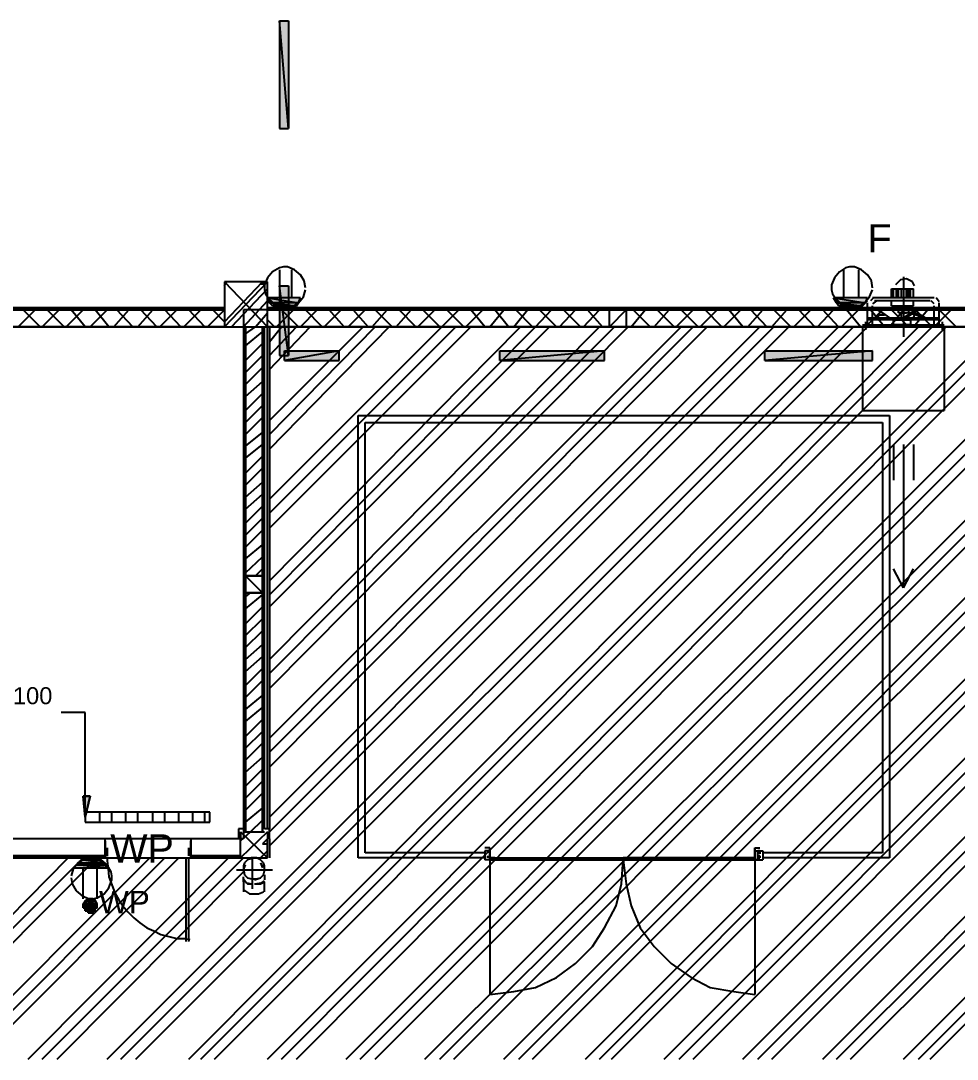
# Model space of a CAD drawing. Header units: millimetres. Extents: x 5 to 415, y 48 to 251.
# Drawn here: x 34.92 to 51.49, y 58.42 to 76.8 of the extents above; entities that cross this region are included whole.
import ezdxf

# ---------------------------------------------------------------- set-up
doc = ezdxf.new("R2010")
doc.units = ezdxf.units.MM
for name, color, linetype in [('H', 7, 'Continuous'), ('P', 7, 'Continuous'), ('T', 7, 'Continuous')]:
    doc.layers.add(name, color=color, linetype=linetype)

msp = doc.modelspace()

# ---------------------------------------------------------------- hatches: boundary and pattern name
at = {"layer": 'H', "linetype": 'Continuous'}
for points in [[(39.493, 74.895), (39.493, 76.8), (39.67, 76.8), (39.67, 74.895), (39.493, 74.895)], [(39.493, 70.873), (39.493, 72.09), (39.67, 72.09), (39.67, 70.873), (39.493, 70.873)], [(39.335, 71.79), (39.282, 71.878), (39.882, 71.878), (39.829, 71.79), (39.335, 71.79)], [(49.354, 71.79), (49.318, 71.878), (49.918, 71.878), (49.865, 71.79), (49.354, 71.79)], [(39.37, 71.755), (39.335, 71.79), (39.829, 71.79), (39.793, 71.755), (39.37, 71.755)], [(39.493, 71.72), (39.458, 71.755), (39.758, 71.755), (39.705, 71.72), (39.493, 71.72)], [(49.407, 71.755), (49.354, 71.79), (49.865, 71.79), (49.83, 71.755), (49.407, 71.755)], [(49.495, 71.72), (49.442, 71.755), (49.742, 71.755), (49.706, 71.72), (49.495, 71.72)], [(39.582, 70.785), (39.582, 70.944), (40.552, 70.944), (40.552, 70.785), (39.582, 70.785)], [(43.392, 70.785), (43.392, 70.944), (45.261, 70.944), (45.261, 70.785), (43.392, 70.785)], [(48.084, 70.785), (48.084, 70.944), (49.989, 70.944), (49.989, 70.785), (48.084, 70.785)], [(36.072, 62.706), (36.019, 63.077), (36.16, 63.077), (36.072, 62.706)], [(47.96, 62.054), (47.96, 62.107), (48.013, 62.107), (48.013, 62.054), (47.96, 62.054)], [(47.96, 61.983), (47.96, 62.018), (48.013, 62.018), (48.013, 61.983), (47.96, 61.983)], [(35.86, 61.807), (35.895, 61.86), (36.407, 61.86), (36.442, 61.807), (35.86, 61.807)], [(35.895, 61.86), (35.948, 61.895), (36.371, 61.895), (36.407, 61.86), (35.895, 61.86)], [(35.948, 61.895), (35.983, 61.93), (36.318, 61.93), (36.371, 61.895), (35.948, 61.895)], [(36.019, 61.172), (36.072, 61.207), (36.23, 61.207), (36.283, 61.172), (36.019, 61.172)], [(36.072, 61.207), (36.107, 61.26), (36.195, 61.26), (36.23, 61.207), (36.072, 61.207)], [(36.019, 61.136), (36.019, 61.172), (36.283, 61.172), (36.283, 61.136), (36.019, 61.136)], [(36.019, 61.083), (36.019, 61.136), (36.283, 61.136), (36.283, 61.083), (36.019, 61.083)], [(36.072, 61.048), (36.072, 61.083), (36.23, 61.083), (36.23, 61.048), (36.072, 61.048)], [(36.107, 60.995), (36.107, 61.048), (36.195, 61.048), (36.195, 60.995), (36.107, 60.995)]]:
    msp.add_hatch(color=256, dxfattribs=at).paths.add_polyline_path(points)

# ---------------------------------------------------------------- linework, layer by layer
at = {"layer": 'P'}
for points in [[(39.652, 74.895), (39.493, 76.8)], [(39.493, 76.8), (39.493, 74.895)], [(39.652, 74.895), (39.493, 76.8)], [(39.493, 76.8), (39.652, 76.8)], [(39.652, 76.8), (39.652, 74.895)], [(39.493, 74.895), (39.652, 74.895)], [(39.493, 72.425), (39.37, 72.355)], [(39.493, 72.425), (39.37, 72.355)], [(39.564, 72.443), (39.493, 72.425)], [(39.564, 72.443), (39.493, 72.425)], [(39.635, 72.443), (39.564, 72.443)], [(39.635, 72.443), (39.564, 72.443)], [(39.758, 72.39), (39.635, 72.443)], [(39.758, 72.39), (39.635, 72.443)], [(49.512, 72.425), (49.407, 72.355)], [(49.512, 72.425), (49.407, 72.355)], [(49.583, 72.443), (49.512, 72.425)], [(49.583, 72.443), (49.512, 72.425)], [(49.671, 72.443), (49.583, 72.443)], [(49.671, 72.443), (49.583, 72.443)], [(49.795, 72.39), (49.671, 72.443)], [(49.795, 72.39), (49.671, 72.443)], [(39.282, 72.249), (39.229, 72.125)], [(39.282, 72.249), (39.229, 72.125)], [(39.37, 72.355), (39.282, 72.249)], [(39.37, 72.355), (39.282, 72.249)], [(39.493, 72.39), (39.493, 71.896)], [(39.705, 72.39), (39.705, 71.896)], [(39.864, 72.302), (39.758, 72.39)], [(39.864, 72.302), (39.758, 72.39)], [(39.934, 72.196), (39.864, 72.302)], [(39.934, 72.196), (39.864, 72.302)], [(49.318, 72.249), (49.265, 72.125)], [(49.318, 72.249), (49.265, 72.125)], [(49.407, 72.355), (49.318, 72.249)], [(49.407, 72.355), (49.318, 72.249)], [(49.477, 72.39), (49.477, 71.896)], [(49.742, 72.39), (49.742, 71.896)], [(49.9, 72.302), (49.795, 72.39)], [(49.9, 72.302), (49.795, 72.39)], [(49.971, 72.196), (49.9, 72.302)], [(49.971, 72.196), (49.9, 72.302)], [(50.535, 72.267), (50.535, 71.208)], [(38.523, 72.178), (39.282, 71.385)], [(38.523, 71.385), (39.282, 72.178)], [(38.523, 71.473), (39.194, 72.178)], [(38.523, 72.108), (38.559, 72.178)], [(39.282, 72.178), (38.523, 72.178)], [(38.523, 72.178), (38.523, 71.385)], [(38.647, 71.385), (39.282, 72.055)], [(39.229, 72.143), (39.158, 72.143)], [(39.158, 72.143), (39.229, 72.143)], [(39.229, 72.125), (39.229, 72.037)], [(39.229, 72.125), (39.229, 72.037)], [(39.282, 71.385), (39.282, 72.178)], [(39.652, 70.873), (39.493, 72.108)], [(39.493, 72.108), (39.493, 70.873)], [(39.652, 70.873), (39.493, 72.108)], [(39.493, 72.108), (39.652, 72.108)], [(39.652, 72.108), (39.652, 70.873)], [(39.952, 72.073), (39.934, 72.196)], [(39.952, 72.073), (39.934, 72.196)], [(49.265, 72.125), (49.265, 72.037)], [(49.265, 72.125), (49.265, 72.037)], [(49.989, 72.073), (49.971, 72.196)], [(49.989, 72.073), (49.971, 72.196)], [(50.324, 71.896), (50.324, 72.055)], [(50.324, 72.055), (50.712, 72.055)], [(50.359, 71.896), (50.359, 72.055)], [(50.483, 72.214), (50.394, 72.125)], [(50.412, 71.896), (50.412, 72.055)], [(50.447, 71.896), (50.447, 72.055)], [(50.588, 72.231), (50.483, 72.214)], [(50.5, 71.896), (50.5, 72.055)], [(50.694, 72.178), (50.588, 72.231)], [(50.588, 71.896), (50.588, 72.055)], [(50.624, 71.896), (50.624, 72.055)], [(50.659, 71.896), (50.659, 72.055)], [(50.729, 72.108), (50.694, 72.178)], [(50.712, 71.896), (50.712, 72.055)], [(50.712, 71.896), (50.712, 72.055)], [(39.229, 72.037), (39.247, 71.967)], [(39.229, 72.037), (39.247, 71.967)], [(39.247, 71.967), (39.317, 71.861)], [(39.247, 71.967), (39.317, 71.861)], [(39.864, 71.896), (39.282, 71.896)], [(39.282, 71.896), (39.829, 71.808)], [(39.282, 71.896), (39.829, 71.808)], [(39.317, 71.808), (39.282, 71.896)], [(39.864, 71.896), (39.282, 71.896)], [(39.299, 71.878), (39.388, 71.79)], [(39.829, 71.808), (39.917, 71.914)], [(39.829, 71.808), (39.917, 71.914)], [(39.829, 71.808), (39.864, 71.896)], [(39.917, 71.914), (39.952, 72.037)], [(39.917, 71.914), (39.952, 72.037)], [(49.265, 72.037), (49.283, 71.967)], [(49.265, 72.037), (49.283, 71.967)], [(49.283, 71.967), (49.354, 71.861)], [(49.283, 71.967), (49.354, 71.861)], [(49.9, 71.896), (49.301, 71.896)], [(49.301, 71.896), (49.865, 71.808)], [(49.301, 71.896), (49.865, 71.808)], [(49.354, 71.808), (49.301, 71.896)], [(49.9, 71.896), (49.301, 71.896)], [(49.318, 71.878), (49.424, 71.79)], [(49.848, 71.808), (49.936, 71.914)], [(49.848, 71.808), (49.936, 71.914)], [(49.865, 71.808), (49.9, 71.896)], [(49.936, 71.914), (49.989, 72.037)], [(49.936, 71.914), (49.989, 72.037)], [(50.006, 71.896), (49.953, 71.843)], [(51.082, 71.896), (49.989, 71.896)], [(51.17, 71.826), (51.118, 71.896)], [(38.523, 71.72), (26.529, 71.72)], [(26.529, 71.684), (38.523, 71.684)], [(38.523, 71.684), (32.632, 71.684)], [(34.872, 71.385), (35.172, 71.684)], [(35.26, 71.385), (34.96, 71.684)], [(35.295, 71.385), (35.595, 71.684)], [(35.683, 71.385), (35.384, 71.684)], [(35.719, 71.385), (36.019, 71.684)], [(36.054, 71.385), (35.807, 71.684)], [(36.142, 71.385), (36.442, 71.684)], [(36.477, 71.385), (36.23, 71.684)], [(36.565, 71.385), (36.83, 71.684)], [(36.901, 71.385), (36.618, 71.684)], [(36.989, 71.385), (37.253, 71.684)], [(37.324, 71.385), (37.042, 71.684)], [(37.377, 71.385), (37.677, 71.684)], [(37.747, 71.385), (37.465, 71.684)], [(37.8, 71.385), (38.1, 71.684)], [(38.171, 71.385), (37.888, 71.684)], [(38.223, 71.385), (38.523, 71.684)], [(38.523, 71.473), (38.312, 71.684)], [(38.858, 71.385), (39.282, 71.843)], [(393.982, 71.684), (38.858, 71.684)], [(38.858, 71.684), (38.858, 62.318)], [(51.647, 71.72), (39.282, 71.72)], [(39.282, 71.684), (51.647, 71.684)], [(45.332, 71.684), (39.282, 71.684)], [(39.317, 71.861), (39.423, 71.773)], [(39.317, 71.861), (39.423, 71.773)], [(39.829, 71.808), (39.317, 71.808)], [(39.829, 71.808), (39.317, 71.808)], [(39.317, 71.808), (39.793, 71.755)], [(39.317, 71.808), (39.793, 71.755)], [(39.37, 71.755), (39.317, 71.808)], [(39.793, 71.755), (39.37, 71.755)], [(39.793, 71.755), (39.37, 71.755)], [(39.37, 71.755), (39.74, 71.755)], [(39.37, 71.755), (39.74, 71.755)], [(39.441, 71.755), (39.37, 71.755)], [(39.388, 71.79), (39.458, 71.737)], [(39.423, 71.773), (39.564, 71.72)], [(39.423, 71.773), (39.564, 71.72)], [(39.74, 71.755), (39.441, 71.755)], [(39.74, 71.755), (39.441, 71.755)], [(39.441, 71.755), (39.705, 71.72)], [(39.441, 71.755), (39.705, 71.72)], [(39.493, 71.72), (39.441, 71.755)], [(39.441, 71.385), (39.74, 71.684)], [(39.458, 71.737), (39.546, 71.72)], [(39.705, 71.72), (39.493, 71.72)], [(39.705, 71.72), (39.493, 71.72)], [(39.493, 71.72), (39.617, 71.72)], [(39.493, 71.72), (39.617, 71.72)], [(39.582, 71.72), (39.493, 71.72)], [(39.829, 71.385), (39.529, 71.684)], [(39.546, 71.72), (39.635, 71.72)], [(39.564, 71.72), (39.635, 71.72)], [(39.564, 71.72), (39.635, 71.72)], [(39.617, 71.72), (39.582, 71.72)], [(39.617, 71.72), (39.705, 71.72)], [(39.635, 71.72), (39.705, 71.737)], [(39.635, 71.72), (39.705, 71.737)], [(39.635, 71.72), (39.723, 71.737)], [(39.705, 71.737), (39.829, 71.808)], [(39.705, 71.737), (39.829, 71.808)], [(39.705, 71.72), (39.74, 71.755)], [(39.723, 71.737), (39.811, 71.79)], [(39.74, 71.755), (39.793, 71.755)], [(39.793, 71.755), (39.829, 71.808)], [(39.811, 71.79), (39.864, 71.843)], [(39.864, 71.385), (40.164, 71.684)], [(40.252, 71.385), (39.952, 71.684)], [(40.287, 71.385), (40.587, 71.684)], [(40.64, 71.385), (40.375, 71.684)], [(40.711, 71.385), (41.01, 71.684)], [(41.063, 71.385), (40.799, 71.684)], [(41.134, 71.385), (41.398, 71.684)], [(41.487, 71.385), (41.187, 71.684)], [(41.557, 71.385), (41.822, 71.684)], [(41.91, 71.385), (41.61, 71.684)], [(41.945, 71.385), (42.245, 71.684)], [(42.333, 71.385), (42.033, 71.684)], [(42.369, 71.385), (42.668, 71.684)], [(42.757, 71.385), (42.457, 71.684)], [(42.792, 71.385), (43.092, 71.684)], [(43.127, 71.385), (42.88, 71.684)], [(43.215, 71.385), (43.462, 71.684)], [(43.55, 71.385), (43.303, 71.684)], [(43.639, 71.385), (43.886, 71.684)], [(43.974, 71.385), (43.674, 71.684)], [(44.027, 71.385), (44.309, 71.684)], [(44.397, 71.385), (44.097, 71.684)], [(44.45, 71.385), (44.732, 71.684)], [(44.82, 71.385), (44.521, 71.684)], [(44.873, 71.385), (45.156, 71.684)], [(45.208, 71.385), (44.944, 71.684)], [(45.632, 71.684), (45.332, 71.385)], [(45.332, 71.385), (45.332, 71.684)], [(45.332, 71.684), (45.632, 71.684)], [(45.332, 71.385), (45.332, 71.684)], [(45.632, 71.684), (45.632, 71.385)], [(51.647, 71.684), (45.632, 71.684)], [(45.632, 71.684), (45.632, 71.385)], [(45.72, 71.385), (45.967, 71.684)], [(46.055, 71.385), (45.755, 71.684)], [(46.126, 71.385), (46.39, 71.684)], [(46.478, 71.385), (46.179, 71.684)], [(46.514, 71.385), (46.814, 71.684)], [(46.902, 71.385), (46.602, 71.684)], [(46.937, 71.385), (47.237, 71.684)], [(47.325, 71.385), (47.025, 71.684)], [(47.36, 71.385), (47.66, 71.684)], [(47.696, 71.385), (47.449, 71.684)], [(47.784, 71.385), (48.048, 71.684)], [(48.119, 71.385), (47.837, 71.684)], [(48.207, 71.385), (48.472, 71.684)], [(48.542, 71.385), (48.242, 71.684)], [(48.595, 71.385), (48.895, 71.684)], [(48.966, 71.385), (48.683, 71.684)], [(49.018, 71.385), (49.301, 71.684)], [(49.389, 71.385), (49.107, 71.684)], [(49.354, 71.861), (49.459, 71.773)], [(49.354, 71.861), (49.459, 71.773)], [(49.865, 71.808), (49.354, 71.808)], [(49.865, 71.808), (49.354, 71.808)], [(49.354, 71.808), (49.812, 71.755)], [(49.354, 71.808), (49.812, 71.755)], [(49.389, 71.755), (49.354, 71.808)], [(49.812, 71.755), (49.389, 71.755)], [(49.812, 71.755), (49.389, 71.755)], [(49.389, 71.755), (49.742, 71.755)], [(49.389, 71.755), (49.742, 71.755)], [(49.442, 71.755), (49.389, 71.755)], [(49.424, 71.79), (49.495, 71.737)], [(49.742, 71.755), (49.442, 71.755)], [(49.742, 71.755), (49.442, 71.755)], [(49.442, 71.755), (49.689, 71.72)], [(49.442, 71.755), (49.689, 71.72)], [(49.477, 71.72), (49.442, 71.755)], [(49.442, 71.385), (49.742, 71.684)], [(49.459, 71.773), (49.583, 71.72)], [(49.459, 71.773), (49.583, 71.72)], [(49.689, 71.72), (49.477, 71.72)], [(49.689, 71.72), (49.477, 71.72)], [(49.477, 71.72), (49.601, 71.72)], [(49.477, 71.72), (49.601, 71.72)], [(49.565, 71.72), (49.477, 71.72)], [(49.495, 71.737), (49.583, 71.72)], [(49.777, 71.385), (49.53, 71.684)], [(49.601, 71.72), (49.565, 71.72)], [(49.583, 71.72), (49.671, 71.72)], [(49.583, 71.72), (49.671, 71.72)], [(49.583, 71.72), (49.671, 71.72)], [(49.601, 71.72), (49.689, 71.72)], [(49.671, 71.72), (49.742, 71.737)], [(49.671, 71.72), (49.742, 71.737)], [(49.671, 71.72), (49.759, 71.737)], [(49.689, 71.72), (49.742, 71.755)], [(49.742, 71.737), (49.848, 71.808)], [(49.742, 71.737), (49.848, 71.808)], [(49.742, 71.755), (49.812, 71.755)], [(49.759, 71.737), (49.83, 71.79)], [(49.812, 71.755), (49.865, 71.808)], [(49.83, 71.79), (49.9, 71.843)], [(49.865, 71.385), (50.165, 71.684)], [(49.9, 71.42), (49.9, 71.808)], [(50.2, 71.385), (49.953, 71.684)], [(50.059, 71.843), (49.989, 71.79)], [(49.989, 71.42), (49.989, 71.755)], [(51.012, 71.843), (50.024, 71.843)], [(50.024, 71.72), (50.165, 71.632)], [(50.024, 71.72), (50.165, 71.632)], [(50.288, 71.385), (50.535, 71.684)], [(50.324, 71.755), (50.324, 71.843)], [(50.324, 71.755), (50.712, 71.755)], [(50.624, 71.385), (50.324, 71.684)], [(50.359, 71.755), (50.712, 71.755)], [(50.712, 71.72), (50.359, 71.72)], [(50.447, 71.632), (50.447, 71.72)], [(50.447, 71.72), (50.624, 71.72)], [(50.624, 71.72), (50.624, 71.632)], [(50.8, 71.684), (50.659, 71.596)], [(50.8, 71.684), (50.659, 71.632)], [(50.712, 71.755), (50.712, 71.843)], [(50.712, 71.385), (50.959, 71.684)], [(51.047, 71.385), (50.747, 71.684)], [(50.923, 71.72), (50.8, 71.684)], [(50.923, 71.684), (50.8, 71.684)], [(51.082, 71.72), (50.923, 71.684)], [(51.082, 71.72), (50.923, 71.72)], [(51.082, 71.79), (51.029, 71.843)], [(51.082, 71.42), (51.082, 71.755)], [(51.082, 71.385), (51.382, 71.684)], [(51.17, 71.42), (51.17, 71.808)], [(51.47, 71.385), (51.17, 71.684)], [(39.07, 71.385), (39.282, 71.632)], [(39.405, 71.385), (39.282, 71.508)], [(49.9, 71.543), (51.17, 71.543)], [(51.17, 71.508), (49.9, 71.508)], [(50.112, 71.632), (50.077, 71.543)], [(50.112, 71.596), (50.2, 71.596)], [(50.165, 71.632), (50.288, 71.543)], [(50.165, 71.632), (50.288, 71.543)], [(50.288, 71.543), (50.359, 71.543)], [(50.288, 71.543), (50.359, 71.543)], [(50.359, 71.543), (50.447, 71.543)], [(50.359, 71.42), (50.359, 71.508)], [(50.359, 71.508), (50.659, 71.508)], [(50.624, 71.632), (50.447, 71.632)], [(50.447, 71.543), (50.535, 71.543)], [(50.5, 71.543), (50.5, 71.632)], [(50.5, 71.632), (50.588, 71.632)], [(50.659, 71.632), (50.535, 71.543)], [(50.659, 71.596), (50.535, 71.508)], [(50.712, 71.632), (50.588, 71.632)], [(50.747, 71.596), (50.588, 71.632)], [(50.659, 71.508), (50.659, 71.42)], [(50.835, 71.596), (50.712, 71.632)], [(50.712, 71.543), (50.747, 71.632)], [(50.871, 71.543), (50.747, 71.596)], [(50.923, 71.543), (50.835, 71.596)], [(24.924, 71.385), (40.076, 71.385)], [(38.523, 71.385), (26.529, 71.385)], [(32.632, 71.385), (38.523, 71.385)], [(36.442, 58.42), (49.389, 71.385)], [(36.689, 58.42), (49.653, 71.385)], [(36.953, 58.42), (49.9, 71.385)], [(37.888, 58.42), (50.8, 71.385)], [(38.1, 58.42), (51.047, 71.385)], [(38.347, 58.42), (51.294, 71.385)], [(38.523, 71.385), (39.282, 71.385)], [(38.858, 71.385), (38.858, 62.495)], [(38.894, 62.442), (38.894, 71.385)], [(38.894, 71.261), (39.07, 71.385)], [(38.894, 71.385), (38.894, 66.975)], [(39.194, 71.385), (39.194, 62.442)], [(39.194, 66.975), (39.194, 71.385)], [(39.229, 62.495), (39.229, 71.385)], [(39.282, 62.495), (39.282, 71.385)], [(39.282, 58.42), (52.229, 71.385)], [(40.076, 71.385), (39.282, 71.385)], [(39.282, 71.385), (45.332, 71.385)], [(39.317, 70.873), (39.793, 71.385)], [(39.317, 69.48), (41.187, 71.385)], [(39.317, 68.086), (42.616, 71.385)], [(39.317, 66.64), (44.027, 71.385)], [(39.317, 65.246), (45.42, 71.385)], [(39.317, 63.853), (46.814, 71.385)], [(39.317, 62.442), (48.242, 71.385)], [(39.317, 70.626), (40.04, 71.385)], [(39.317, 69.215), (41.434, 71.385)], [(39.317, 67.822), (42.88, 71.385)], [(39.317, 66.428), (44.274, 71.385)], [(39.317, 64.982), (45.667, 71.385)], [(39.317, 63.588), (47.061, 71.385)], [(39.317, 62.195), (48.507, 71.385)], [(39.317, 71.12), (39.529, 71.385)], [(39.317, 69.727), (40.975, 71.385)], [(39.317, 68.333), (42.369, 71.385)], [(39.317, 66.887), (43.762, 71.385)], [(39.317, 65.493), (45.156, 71.385)], [(39.317, 64.1), (46.602, 71.385)], [(39.317, 62.706), (47.995, 71.385)], [(51.647, 71.385), (39.317, 71.385)], [(39.317, 71.385), (55.245, 71.385)], [(39.317, 71.385), (39.317, 62.495)], [(39.529, 58.42), (52.44, 71.385)], [(39.793, 58.42), (52.705, 71.385)], [(40.675, 58.42), (53.622, 71.385)], [(40.922, 58.42), (53.887, 71.385)], [(41.187, 58.42), (54.134, 71.385)], [(43.462, 58.42), (56.427, 71.385)], [(43.727, 58.42), (56.674, 71.385)], [(43.974, 58.42), (56.938, 71.385)], [(44.909, 58.42), (57.856, 71.385)], [(45.156, 58.42), (58.067, 71.385)], [(45.632, 71.385), (45.332, 71.385)], [(45.367, 58.42), (58.332, 71.385)], [(45.632, 71.385), (51.647, 71.385)], [(46.302, 58.42), (59.267, 71.385)], [(46.567, 58.42), (59.514, 71.385)], [(46.814, 58.42), (59.761, 71.385)], [(47.696, 58.42), (60.66, 71.385)], [(47.96, 58.42), (60.907, 71.385)], [(48.207, 58.42), (61.172, 71.385)], [(49.107, 58.42), (62.054, 71.385)], [(49.689, 71.385), (51.382, 71.385)], [(49.689, 71.385), (51.382, 71.385)], [(49.812, 71.42), (51.259, 71.42)], [(49.812, 71.385), (49.812, 69.903)], [(49.812, 71.385), (51.259, 71.385)], [(49.865, 71.473), (49.865, 71.332)], [(50.659, 71.42), (50.359, 71.42)], [(51.223, 71.473), (51.223, 71.332)], [(51.259, 71.385), (51.259, 69.903)], [(38.894, 71.049), (39.194, 71.296)], [(42.069, 58.42), (54.945, 71.261)], [(42.333, 58.42), (55.192, 71.261)], [(42.58, 58.42), (55.404, 71.261)], [(49.354, 58.42), (62.23, 71.261)], [(49.601, 58.42), (62.477, 71.261)], [(50.535, 58.42), (63.359, 71.261)], [(50.8, 58.42), (63.623, 71.261)], [(51.012, 58.42), (63.87, 71.261)], [(38.894, 70.785), (39.194, 71.085)], [(40.552, 70.961), (39.582, 70.785)], [(40.552, 70.961), (39.582, 70.785)], [(39.582, 70.785), (39.582, 70.961)], [(39.582, 70.961), (40.552, 70.961)], [(39.582, 70.785), (39.582, 70.961)], [(40.552, 70.785), (40.552, 70.961)], [(45.244, 70.961), (43.392, 70.785)], [(45.244, 70.961), (43.392, 70.785)], [(43.392, 70.785), (43.392, 70.961)], [(43.392, 70.961), (45.244, 70.961)], [(45.244, 70.785), (45.244, 70.961)], [(49.989, 70.961), (48.084, 70.785)], [(49.989, 70.961), (48.084, 70.785)], [(48.084, 70.785), (48.084, 70.961)], [(48.084, 70.961), (49.989, 70.961)], [(49.989, 70.785), (49.989, 70.961)], [(38.894, 70.573), (39.194, 70.873)], [(39.493, 70.873), (39.652, 70.873)], [(39.582, 70.785), (40.552, 70.785)], [(43.392, 70.785), (45.244, 70.785)], [(48.084, 70.785), (49.989, 70.785)], [(38.894, 70.362), (39.194, 70.661)], [(38.894, 70.15), (39.194, 70.414)], [(38.894, 69.903), (39.194, 70.203)], [(38.894, 69.691), (39.194, 69.991)], [(49.812, 69.903), (51.259, 69.903)], [(38.894, 69.48), (39.194, 69.779)], [(40.887, 61.983), (40.887, 69.815)], [(40.887, 69.815), (45.579, 69.815)], [(41.01, 62.071), (41.01, 69.691)], [(41.01, 69.691), (45.579, 69.691)], [(45.579, 69.815), (50.288, 69.815)], [(45.579, 69.691), (50.165, 69.691)], [(50.165, 69.691), (50.165, 62.071)], [(50.288, 69.815), (50.288, 61.983)], [(38.894, 69.268), (39.194, 69.515)], [(38.894, 69.056), (39.194, 69.303)], [(50.359, 69.303), (50.359, 68.668)], [(50.535, 69.303), (50.535, 66.763)], [(50.712, 69.303), (50.712, 68.668)], [(38.894, 68.792), (39.194, 69.092)], [(38.894, 68.58), (39.194, 68.88)], [(38.894, 68.368), (39.194, 68.633)], [(38.894, 68.157), (39.194, 68.421)], [(38.894, 67.91), (39.194, 68.21)], [(38.894, 67.698), (39.194, 67.998)], [(38.894, 67.486), (39.194, 67.786)], [(38.894, 67.275), (39.194, 67.522)], [(38.894, 67.028), (39.194, 67.31)], [(39.07, 66.975), (39.194, 67.098)], [(50.535, 66.763), (50.359, 67.098)], [(50.535, 66.763), (50.712, 67.098)], [(38.894, 66.975), (39.194, 66.975)], [(38.894, 66.975), (39.194, 66.675)], [(38.894, 66.675), (38.894, 66.975)], [(38.894, 66.975), (39.194, 66.975)], [(38.894, 66.975), (38.894, 66.675)], [(39.194, 66.975), (38.894, 66.975)], [(39.194, 66.975), (39.194, 66.675)], [(39.194, 66.675), (39.194, 66.975)], [(38.894, 66.604), (38.982, 66.675)], [(39.194, 66.675), (38.894, 66.675)], [(38.894, 66.675), (38.894, 62.442)], [(39.194, 66.675), (38.894, 66.675)], [(38.894, 66.675), (39.194, 66.675)], [(38.894, 66.393), (39.194, 66.64)], [(39.194, 62.442), (39.194, 66.675)], [(38.894, 66.128), (39.194, 66.428)], [(38.894, 65.917), (39.194, 66.216)], [(38.894, 65.705), (39.194, 66.005)], [(38.894, 65.493), (39.194, 65.758)], [(38.894, 65.282), (39.194, 65.546)], [(38.894, 65.035), (39.194, 65.334)], [(38.894, 64.823), (39.194, 65.123)], [(38.894, 64.611), (39.194, 64.858)], [(36.054, 64.558), (35.631, 64.558)], [(36.054, 62.706), (36.054, 64.558)], [(38.894, 64.4), (39.194, 64.647)], [(38.894, 64.135), (39.194, 64.435)], [(38.894, 63.923), (39.194, 64.223)], [(38.894, 63.712), (39.194, 64.012)], [(38.894, 63.5), (39.194, 63.765)], [(38.894, 63.253), (39.194, 63.553)], [(38.894, 63.041), (39.194, 63.341)], [(36.142, 63.077), (36.019, 63.077)], [(36.019, 63.077), (36.054, 62.706)], [(36.019, 63.077), (36.142, 63.077)], [(36.054, 62.706), (36.019, 63.077)], [(36.054, 62.706), (36.142, 63.077)], [(36.142, 63.077), (36.054, 62.706)], [(38.894, 62.83), (39.194, 63.13)], [(38.894, 62.618), (39.194, 62.865)], [(38.259, 62.794), (36.054, 62.794)], [(36.054, 62.794), (36.054, 62.618)], [(36.318, 62.618), (36.318, 62.794)], [(36.53, 62.618), (36.53, 62.794)], [(36.777, 62.618), (36.777, 62.794)], [(36.989, 62.618), (36.989, 62.794)], [(37.253, 62.618), (37.253, 62.794)], [(37.465, 62.618), (37.465, 62.794)], [(37.712, 62.618), (37.712, 62.794)], [(37.959, 62.618), (37.959, 62.794)], [(38.171, 62.618), (38.171, 62.794)], [(38.259, 62.618), (38.259, 62.794)], [(36.054, 62.618), (38.259, 62.618)], [(38.858, 62.495), (38.77, 62.495)], [(38.77, 62.495), (38.77, 62.318)], [(38.982, 62.442), (39.194, 62.653)], [(39.317, 62.495), (39.229, 62.495)], [(39.317, 62.318), (39.317, 62.495)], [(38.858, 62.318), (19.808, 62.318)], [(36.407, 62.318), (26.229, 62.318)], [(36.407, 61.983), (36.407, 62.318)], [(37.924, 62.318), (37.924, 61.983)], [(38.77, 62.318), (37.924, 62.318)], [(38.806, 62.283), (38.982, 62.442)], [(39.282, 62.442), (38.806, 61.983)], [(38.806, 62.442), (39.282, 61.983)], [(38.806, 62.318), (38.806, 62.442)], [(38.806, 62.442), (38.806, 62.318)], [(38.806, 61.983), (38.806, 62.318)], [(38.858, 62.442), (39.229, 62.442)], [(39.282, 62.318), (39.194, 62.23)], [(39.282, 62.442), (39.282, 62.318)], [(39.282, 62.442), (39.282, 62.318)], [(39.282, 62.23), (39.282, 62.318)], [(39.282, 61.983), (39.282, 62.318)], [(39.317, 62.318), (39.317, 61.983)], [(36.407, 62.283), (36.407, 61.983)], [(36.407, 61.983), (36.407, 62.283)], [(36.407, 62.283), (36.407, 61.983)], [(36.407, 61.983), (36.407, 62.283)], [(36.407, 62.283), (36.407, 61.983)], [(36.407, 62.283), (36.407, 61.983)], [(36.407, 62.283), (36.407, 61.983)], [(36.407, 62.159), (36.407, 61.983)], [(36.407, 61.983), (36.407, 62.159)], [(36.442, 62.018), (36.442, 62.159)], [(36.442, 62.159), (36.442, 62.018)], [(37.888, 62.018), (37.888, 62.159)], [(37.888, 62.159), (37.888, 62.018)], [(37.924, 61.983), (37.924, 62.283)], [(37.924, 62.283), (37.924, 61.983)], [(37.924, 62.283), (37.924, 61.983)], [(37.924, 61.983), (37.924, 62.283)], [(37.924, 62.283), (37.924, 61.983)], [(37.924, 61.983), (37.924, 62.283)], [(37.924, 61.983), (37.924, 62.283)], [(37.924, 62.159), (37.924, 61.983)], [(37.924, 61.983), (37.924, 62.159)], [(39.194, 62.23), (39.282, 62.23)], [(43.215, 62.159), (43.127, 62.159)], [(43.215, 62.159), (43.215, 61.948)], [(43.215, 61.948), (43.215, 62.159)], [(47.907, 62.159), (47.907, 61.948)], [(47.907, 61.948), (47.907, 62.159)], [(47.907, 62.159), (47.995, 62.159)], [(47.907, 62.159), (47.995, 62.159)], [(19.473, 61.983), (36.407, 61.983)], [(36.407, 62.018), (26.229, 62.018)], [(26.229, 62.018), (36.407, 62.018)], [(32.244, 58.42), (35.754, 61.983)], [(32.456, 58.42), (36.019, 61.983)], [(32.72, 58.42), (36.266, 61.983)], [(33.637, 58.42), (37.2, 61.983)], [(33.902, 58.42), (37.465, 61.983)], [(34.149, 58.42), (37.712, 61.983)], [(35.048, 58.42), (38.594, 61.983)], [(35.295, 58.42), (38.858, 61.983)], [(36.054, 61.965), (35.93, 61.895)], [(36.054, 61.965), (35.93, 61.895)], [(35.983, 61.948), (35.93, 61.895)], [(36.036, 61.965), (35.948, 61.913)], [(36.354, 61.895), (35.983, 61.948)], [(36.354, 61.895), (35.983, 61.948)], [(35.983, 61.948), (36.318, 61.948)], [(35.983, 61.948), (36.318, 61.948)], [(36.054, 61.948), (35.983, 61.948)], [(36.124, 61.983), (36.036, 61.965)], [(36.124, 61.983), (36.054, 61.965)], [(36.124, 61.983), (36.054, 61.965)], [(36.318, 61.948), (36.054, 61.948)], [(36.318, 61.948), (36.054, 61.948)], [(36.054, 61.948), (36.23, 61.948)], [(36.054, 61.948), (36.23, 61.948)], [(36.107, 61.948), (36.054, 61.948)], [(36.23, 61.948), (36.107, 61.948)], [(36.23, 61.948), (36.107, 61.948)], [(36.107, 61.948), (36.195, 61.948)], [(36.195, 61.983), (36.124, 61.983)], [(36.195, 61.983), (36.124, 61.983)], [(36.213, 61.983), (36.124, 61.983)], [(36.336, 61.948), (36.195, 61.983)], [(36.336, 61.948), (36.195, 61.983)], [(36.195, 61.948), (36.23, 61.948)], [(36.301, 61.965), (36.213, 61.983)], [(36.23, 61.948), (36.318, 61.948)], [(36.371, 61.913), (36.301, 61.965)], [(36.318, 61.948), (36.354, 61.895)], [(36.442, 61.86), (36.336, 61.948)], [(36.442, 61.86), (36.336, 61.948)], [(36.407, 61.983), (37.924, 61.983)], [(36.442, 62.001), (36.442, 61.93)], [(37.835, 61.983), (37.835, 60.501)], [(37.888, 60.501), (37.888, 61.983)], [(38.806, 62.018), (37.924, 62.018)], [(37.924, 62.018), (38.806, 62.018)], [(37.924, 61.983), (39.282, 61.983)], [(38.806, 61.983), (39.282, 61.983)], [(38.929, 61.948), (38.876, 61.895)], [(38.929, 61.948), (38.876, 61.895)], [(39, 61.983), (38.929, 61.948)], [(39.053, 61.983), (38.929, 61.948)], [(39.088, 61.983), (39, 61.983)], [(39.017, 61.436), (39.017, 61.983)], [(39.158, 61.948), (39.088, 61.983)], [(39.158, 61.948), (39.088, 61.983)], [(39.158, 61.983), (39.282, 62.107)], [(39.211, 61.895), (39.158, 61.948)], [(39.211, 61.895), (39.158, 61.948)], [(43.127, 61.983), (40.887, 61.983)], [(43.127, 62.071), (41.01, 62.071)], [(43.215, 62.107), (43.127, 62.107)], [(43.127, 62.107), (43.127, 61.948)], [(43.215, 61.948), (43.127, 61.948)], [(43.215, 61.948), (43.127, 61.948)], [(43.18, 62.107), (43.18, 62.107)], [(43.18, 62.107), (43.18, 62.107)], [(43.18, 62.107), (43.18, 62.107)], [(43.18, 62.107), (43.18, 62.107)], [(43.18, 62.107), (43.18, 62.107)], [(43.18, 62.107), (43.18, 62.107)], [(43.18, 62.107), (43.18, 62.107)], [(43.18, 62.107), (43.18, 62.107)], [(43.18, 62.107), (43.18, 62.107)], [(43.18, 62.107), (43.18, 62.107)], [(43.18, 62.107), (43.18, 62.107)], [(43.18, 62.107), (43.18, 62.107)], [(43.18, 62.107), (43.18, 62.107)], [(43.18, 62.107), (43.18, 62.107)], [(43.18, 62.107), (43.18, 62.071)], [(43.18, 62.071), (43.18, 62.107)], [(43.18, 62.071), (43.18, 62.107)], [(43.18, 62.107), (43.18, 62.071)], [(43.18, 62.071), (43.18, 62.071)], [(43.18, 62.071), (43.18, 62.071)], [(43.18, 62.071), (43.18, 62.071)], [(43.18, 62.071), (43.18, 62.071)], [(43.18, 62.071), (43.18, 62.071)], [(43.18, 62.071), (43.18, 62.071)], [(43.18, 62.071), (43.18, 62.071)], [(43.18, 62.071), (43.18, 62.071)], [(43.18, 62.071), (43.18, 62.071)], [(43.18, 62.071), (43.18, 62.071)], [(43.18, 62.071), (43.18, 62.071)], [(43.18, 62.071), (43.18, 62.071)], [(43.18, 62.071), (43.18, 62.071)], [(43.18, 62.071), (43.18, 62.071)], [(43.18, 62.018), (43.18, 62.018)], [(43.18, 62.018), (43.18, 62.018)], [(43.18, 62.018), (43.18, 62.018)], [(43.18, 62.018), (43.18, 62.018)], [(43.18, 62.018), (43.18, 62.018)], [(43.18, 62.018), (43.18, 62.018)], [(43.18, 62.018), (43.18, 62.018)], [(43.18, 62.018), (43.18, 62.018)], [(43.18, 62.018), (43.18, 62.018)], [(43.18, 62.018), (43.18, 62.018)], [(43.18, 62.018), (43.18, 62.018)], [(43.18, 62.018), (43.18, 62.018)], [(43.18, 62.018), (43.18, 62.018)], [(43.18, 62.018), (43.18, 62.018)], [(43.18, 62.018), (43.18, 61.983)], [(43.18, 61.983), (43.18, 62.018)], [(43.18, 61.983), (43.18, 62.018)], [(43.18, 62.018), (43.18, 61.983)], [(43.18, 61.983), (43.18, 61.983)], [(43.18, 61.983), (43.18, 61.983)], [(43.18, 61.983), (43.18, 61.983)], [(43.18, 61.983), (43.18, 61.983)], [(43.18, 61.983), (43.18, 61.983)], [(43.18, 61.983), (43.18, 61.983)], [(43.18, 61.983), (43.18, 61.983)], [(43.18, 61.983), (43.18, 61.983)], [(43.18, 61.983), (43.18, 61.983)], [(43.18, 61.983), (43.18, 61.983)], [(43.18, 61.983), (43.18, 61.983)], [(43.18, 61.983), (43.18, 61.983)], [(43.18, 61.983), (43.18, 61.983)], [(43.18, 61.983), (43.18, 61.983)], [(43.215, 61.948), (43.215, 62.107)], [(43.215, 61.983), (43.303, 61.983)], [(43.303, 61.983), (43.215, 61.983)], [(43.215, 61.983), (45.579, 61.983)], [(43.215, 61.983), (45.579, 61.983)], [(43.303, 61.948), (43.215, 61.948)], [(43.215, 61.948), (43.303, 61.948)], [(43.215, 61.948), (45.579, 61.948)], [(43.215, 61.948), (45.579, 61.948)], [(45.579, 61.948), (43.215, 61.948)], [(43.215, 61.948), (43.215, 59.567)], [(45.544, 61.524), (45.579, 61.948)], [(47.907, 61.983), (45.579, 61.983)], [(47.907, 61.983), (45.579, 61.983)], [(47.907, 61.948), (45.579, 61.948)], [(47.907, 61.948), (45.579, 61.948)], [(45.579, 61.948), (45.632, 61.524)], [(45.579, 61.948), (47.907, 61.948)], [(47.907, 62.107), (48.048, 62.107)], [(47.907, 61.948), (47.995, 61.948)], [(47.995, 61.948), (47.907, 61.948)], [(47.907, 61.948), (48.048, 61.948)], [(47.907, 61.948), (47.907, 59.567)], [(47.995, 62.107), (47.96, 62.107)], [(47.96, 62.107), (47.995, 62.107)], [(47.96, 62.107), (47.995, 62.107)], [(47.995, 62.107), (47.96, 62.107)], [(47.96, 62.107), (47.96, 62.107)], [(47.96, 62.107), (47.96, 62.107)], [(47.995, 62.107), (47.96, 62.107)], [(47.96, 62.107), (47.995, 62.107)], [(47.96, 62.107), (47.995, 62.107)], [(47.995, 62.107), (47.96, 62.107)], [(47.96, 62.107), (47.96, 62.107)], [(47.96, 62.107), (47.96, 62.107)], [(47.96, 62.107), (47.96, 62.071)], [(47.96, 62.071), (47.96, 62.107)], [(47.96, 61.948), (47.96, 62.107)], [(47.96, 62.071), (47.96, 62.071)], [(47.96, 62.071), (47.96, 62.071)], [(47.995, 62.071), (47.96, 62.071)], [(47.96, 62.071), (47.995, 62.071)], [(47.96, 62.071), (47.995, 62.071)], [(47.995, 62.071), (47.96, 62.071)], [(47.96, 62.071), (47.96, 62.071)], [(47.96, 62.071), (47.96, 62.071)], [(47.995, 62.071), (47.96, 62.071)], [(47.96, 62.071), (47.995, 62.071)], [(47.995, 62.018), (47.96, 62.018)], [(47.96, 62.018), (47.995, 62.018)], [(47.96, 62.018), (47.995, 62.018)], [(47.995, 62.018), (47.96, 62.018)], [(47.96, 62.018), (47.96, 62.018)], [(47.96, 62.018), (47.96, 62.018)], [(47.995, 62.018), (47.96, 62.018)], [(47.96, 62.018), (47.995, 62.018)], [(47.96, 62.018), (47.995, 62.018)], [(47.995, 62.018), (47.96, 62.018)], [(47.96, 62.018), (47.96, 62.018)], [(47.96, 62.018), (47.96, 62.018)], [(47.96, 62.018), (47.96, 61.983)], [(47.96, 61.983), (47.96, 62.018)], [(47.96, 61.983), (47.96, 61.983)], [(47.96, 61.983), (47.96, 61.983)], [(47.995, 61.983), (47.96, 61.983)], [(47.96, 61.983), (47.995, 61.983)], [(47.96, 61.983), (47.995, 61.983)], [(47.995, 61.983), (47.96, 61.983)], [(47.96, 61.983), (47.96, 61.983)], [(47.96, 61.983), (47.96, 61.983)], [(47.995, 61.983), (47.96, 61.983)], [(47.96, 61.983), (47.995, 61.983)], [(47.995, 62.107), (47.995, 62.107)], [(47.995, 62.107), (47.995, 62.107)], [(47.995, 62.107), (47.995, 62.071)], [(47.995, 62.071), (47.995, 62.107)], [(47.995, 62.071), (47.995, 62.071)], [(47.995, 62.071), (47.995, 62.071)], [(47.995, 62.071), (47.995, 62.071)], [(47.995, 62.071), (47.995, 62.071)], [(47.995, 62.018), (47.995, 62.018)], [(47.995, 62.018), (47.995, 62.018)], [(47.995, 62.018), (47.995, 61.983)], [(47.995, 61.983), (47.995, 62.018)], [(47.995, 61.983), (47.995, 61.983)], [(47.995, 61.983), (47.995, 61.983)], [(47.995, 61.983), (47.995, 61.983)], [(47.995, 61.983), (47.995, 61.983)], [(48.048, 62.107), (48.048, 61.948)], [(50.165, 62.071), (48.048, 62.071)], [(50.288, 61.983), (48.048, 61.983)], [(35.842, 61.789), (35.807, 61.666)], [(35.842, 61.789), (35.807, 61.666)], [(35.93, 61.895), (35.842, 61.789)], [(35.93, 61.895), (35.842, 61.789)], [(35.895, 61.86), (35.842, 61.807)], [(35.842, 61.807), (36.442, 61.807)], [(35.842, 61.807), (36.442, 61.807)], [(35.948, 61.913), (35.895, 61.86)], [(35.93, 61.895), (35.895, 61.86)], [(36.442, 61.807), (35.895, 61.86)], [(36.442, 61.807), (35.895, 61.86)], [(35.895, 61.86), (36.407, 61.86)], [(35.895, 61.86), (36.407, 61.86)], [(36.407, 61.86), (35.93, 61.895)], [(36.407, 61.86), (35.93, 61.895)], [(35.93, 61.895), (36.354, 61.895)], [(35.93, 61.895), (36.354, 61.895)], [(36.019, 61.26), (36.019, 61.807)], [(36.266, 61.26), (36.266, 61.807)], [(36.354, 61.895), (36.407, 61.86)], [(36.46, 61.824), (36.371, 61.913)], [(36.407, 61.86), (36.442, 61.807)], [(36.442, 61.93), (36.46, 61.789)], [(36.513, 61.736), (36.442, 61.86)], [(36.513, 61.736), (36.442, 61.86)], [(36.46, 61.789), (36.477, 61.648)], [(38.735, 61.771), (39.37, 61.771)], [(38.876, 61.895), (38.858, 61.842)], [(38.876, 61.895), (38.858, 61.842)], [(38.858, 61.771), (38.894, 61.86)], [(38.858, 61.842), (38.858, 61.754)], [(38.858, 61.789), (38.876, 61.683)], [(39.158, 61.895), (39.194, 61.807)], [(39.229, 61.789), (39.211, 61.895)], [(39.229, 61.842), (39.211, 61.895)], [(39.229, 61.754), (39.229, 61.842)], [(35.56, 58.42), (38.858, 61.736)], [(35.807, 61.63), (35.825, 61.524)], [(35.807, 61.63), (35.825, 61.524)], [(36.477, 61.648), (36.53, 61.507)], [(36.477, 61.454), (36.53, 61.595)], [(36.477, 61.454), (36.53, 61.595)], [(36.53, 61.666), (36.513, 61.736)], [(36.53, 61.666), (36.513, 61.736)], [(36.53, 61.595), (36.53, 61.666)], [(36.53, 61.595), (36.53, 61.666)], [(38.858, 61.754), (38.876, 61.683)], [(38.858, 61.56), (38.858, 61.648)], [(38.858, 61.613), (38.911, 61.542)], [(38.858, 61.595), (38.929, 61.524)], [(38.876, 61.683), (38.929, 61.63)], [(38.876, 61.683), (38.929, 61.63)], [(38.929, 61.63), (39, 61.613)], [(38.929, 61.63), (39, 61.613)], [(39, 61.613), (39.088, 61.613)], [(39.053, 61.595), (39.158, 61.63)], [(39.088, 61.613), (39.158, 61.63)], [(39.158, 61.63), (39.211, 61.683)], [(39.158, 61.63), (39.211, 61.683)], [(39.176, 61.542), (39.229, 61.577)], [(39.211, 61.683), (39.229, 61.754)], [(39.211, 61.683), (39.229, 61.754)], [(39.229, 61.683), (39.229, 61.595)], [(35.825, 61.524), (35.895, 61.401)], [(35.825, 61.524), (35.895, 61.401)], [(35.895, 61.401), (36.001, 61.313)], [(35.895, 61.401), (36.001, 61.313)], [(36.389, 61.348), (36.477, 61.454)], [(36.389, 61.348), (36.477, 61.454)], [(36.53, 61.507), (36.583, 61.366)], [(38.858, 61.56), (38.858, 61.383)], [(38.858, 61.419), (38.964, 61.348)], [(38.911, 61.542), (39, 61.524)], [(38.929, 61.524), (39, 61.524)], [(39.053, 61.524), (39.176, 61.542)], [(39.053, 61.524), (39.158, 61.524)], [(39.158, 61.524), (39.229, 61.56)], [(39.229, 61.383), (39.229, 61.56)], [(45.455, 61.136), (45.544, 61.524)], [(45.632, 61.524), (45.72, 61.136)], [(36.001, 61.313), (36.124, 61.26)], [(36.001, 61.313), (36.124, 61.26)], [(36.019, 61.172), (36.054, 61.225)], [(36.054, 61.225), (36.107, 61.26)], [(36.072, 61.225), (36.054, 61.136)], [(36.23, 61.225), (36.054, 61.225)], [(36.23, 61.225), (36.054, 61.225)], [(36.054, 61.225), (36.23, 61.225)], [(36.054, 61.225), (36.23, 61.225)], [(36.23, 61.225), (36.054, 61.225)], [(36.23, 61.225), (36.054, 61.225)], [(36.054, 61.225), (36.23, 61.225)], [(36.23, 61.225), (36.054, 61.225)], [(36.054, 61.225), (36.23, 61.225)], [(36.23, 61.225), (36.054, 61.225)], [(36.054, 61.225), (36.266, 61.172)], [(36.054, 61.225), (36.266, 61.172)], [(36.142, 61.26), (36.072, 61.225)], [(36.142, 61.26), (36.107, 61.26)], [(36.107, 61.26), (36.142, 61.26)], [(36.195, 61.26), (36.107, 61.26)], [(36.107, 61.26), (36.195, 61.26)], [(36.107, 61.26), (36.195, 61.26)], [(36.195, 61.26), (36.107, 61.26)], [(36.195, 61.26), (36.107, 61.26)], [(36.107, 61.26), (36.23, 61.225)], [(36.107, 61.26), (36.23, 61.225)], [(36.124, 61.26), (36.195, 61.26)], [(36.124, 61.26), (36.195, 61.26)], [(36.23, 61.242), (36.142, 61.26)], [(36.195, 61.26), (36.266, 61.278)], [(36.195, 61.26), (36.266, 61.278)], [(36.195, 61.26), (36.195, 61.26)], [(36.195, 61.26), (36.195, 61.26)], [(36.195, 61.26), (36.195, 61.26)], [(36.195, 61.26), (36.195, 61.26)], [(36.23, 61.225), (36.195, 61.26)], [(36.266, 61.154), (36.23, 61.242)], [(36.23, 61.225), (36.23, 61.225)], [(36.23, 61.225), (36.23, 61.225)], [(36.23, 61.225), (36.23, 61.225)], [(36.266, 61.172), (36.23, 61.225)], [(36.266, 61.278), (36.389, 61.348)], [(36.266, 61.278), (36.389, 61.348)], [(36.583, 61.366), (36.654, 61.242)], [(36.654, 61.242), (36.724, 61.136)], [(38.964, 61.348), (39.053, 61.348)], [(39.053, 61.348), (39.123, 61.348)], [(39.123, 61.348), (39.211, 61.383)], [(36.266, 61.172), (36.019, 61.172)], [(36.266, 61.172), (36.019, 61.172)], [(36.019, 61.172), (36.266, 61.172)], [(36.019, 61.172), (36.266, 61.172)], [(36.266, 61.172), (36.019, 61.172)], [(36.266, 61.172), (36.019, 61.172)], [(36.019, 61.172), (36.266, 61.136)], [(36.019, 61.172), (36.266, 61.136)], [(36.019, 61.136), (36.019, 61.172)], [(36.266, 61.136), (36.019, 61.136)], [(36.266, 61.136), (36.019, 61.136)], [(36.019, 61.136), (36.266, 61.136)], [(36.019, 61.136), (36.266, 61.136)], [(36.266, 61.136), (36.019, 61.136)], [(36.266, 61.136), (36.019, 61.136)], [(36.019, 61.136), (36.266, 61.101)], [(36.019, 61.136), (36.266, 61.101)], [(36.019, 61.101), (36.019, 61.136)], [(36.266, 61.101), (36.019, 61.101)], [(36.266, 61.101), (36.019, 61.101)], [(36.019, 61.101), (36.23, 61.101)], [(36.019, 61.101), (36.23, 61.101)], [(36.054, 61.101), (36.019, 61.101)], [(36.054, 61.136), (36.107, 61.066)], [(36.23, 61.101), (36.054, 61.101)], [(36.23, 61.101), (36.054, 61.101)], [(36.054, 61.101), (36.23, 61.048)], [(36.054, 61.101), (36.23, 61.048)], [(36.054, 61.048), (36.054, 61.101)], [(36.23, 61.048), (36.054, 61.048)], [(36.23, 61.048), (36.054, 61.048)], [(36.054, 61.048), (36.23, 61.048)], [(36.054, 61.048), (36.23, 61.048)], [(36.23, 61.048), (36.054, 61.048)], [(36.23, 61.048), (36.054, 61.048)], [(36.054, 61.048), (36.195, 61.048)], [(36.054, 61.048), (36.195, 61.048)], [(36.107, 61.048), (36.054, 61.048)], [(36.107, 61.066), (36.195, 61.048)], [(36.195, 61.048), (36.107, 61.048)], [(36.195, 61.048), (36.107, 61.048)], [(36.107, 61.048), (36.195, 61.013)], [(36.107, 61.048), (36.195, 61.013)], [(36.107, 61.013), (36.107, 61.048)], [(36.195, 61.048), (36.248, 61.101)], [(36.195, 61.048), (36.23, 61.048)], [(36.195, 61.013), (36.195, 61.048)], [(36.23, 61.101), (36.266, 61.101)], [(36.23, 61.048), (36.23, 61.101)], [(36.23, 61.048), (36.23, 61.048)], [(36.23, 61.048), (36.23, 61.048)], [(36.266, 61.172), (36.266, 61.172)], [(36.266, 61.172), (36.266, 61.172)], [(36.266, 61.136), (36.266, 61.172)], [(36.266, 61.136), (36.266, 61.136)], [(36.266, 61.136), (36.266, 61.136)], [(36.266, 61.101), (36.266, 61.136)], [(36.724, 61.136), (36.812, 61.031)], [(36.812, 61.031), (36.918, 60.925)], [(45.244, 60.748), (45.455, 61.136)], [(45.72, 61.136), (45.879, 60.748)], [(36.195, 61.013), (36.107, 61.013)], [(36.142, 61.013), (36.107, 61.013)], [(36.107, 61.013), (36.142, 61.013)], [(36.142, 61.013), (36.195, 61.013)], [(36.195, 61.013), (36.142, 61.013)], [(36.918, 60.925), (37.024, 60.837)], [(37.024, 60.837), (37.148, 60.748)], [(37.148, 60.748), (37.271, 60.695)], [(37.271, 60.695), (37.394, 60.625)], [(45.032, 60.413), (45.244, 60.748)], [(45.879, 60.748), (46.126, 60.413)], [(37.394, 60.625), (37.536, 60.59)], [(37.536, 60.59), (37.677, 60.554)], [(37.677, 60.554), (37.818, 60.554)], [(37.818, 60.554), (37.906, 60.537)], [(44.732, 60.113), (45.032, 60.413)], [(46.126, 60.413), (46.426, 60.113)], [(44.397, 59.866), (44.732, 60.113)], [(46.426, 60.113), (46.778, 59.866)], [(44.027, 59.69), (44.397, 59.866)], [(46.778, 59.866), (47.113, 59.69)], [(43.215, 59.567), (43.639, 59.619)], [(43.639, 59.619), (44.027, 59.69)], [(47.113, 59.69), (47.537, 59.619)], [(47.537, 59.619), (47.907, 59.567)]]:
    msp.add_lwpolyline(points, dxfattribs=at)

# ---------------------------------------------------------------- texts
at = {"layer": 'T', "attachment_point": 7}
for s, insert, char_height in [('{\\fArial|b0|i0|c0|p18;F}', (49.9, 72.7), 0.5), ('{\\fArial|b0|i0|c0|p18;Gutter W100}', (33.1, 64.7), 0.3), ('{\\fArial|b0|i0|c0|p18;WP}', (36.5, 61.9), 0.5), ('{\\fArial|b0|i0|c0|p18;WP}', (36.3, 61), 0.4)]:
    msp.add_mtext(s, dxfattribs=dict(at, insert=insert, char_height=char_height))

doc.saveas('drawing.dxf')
